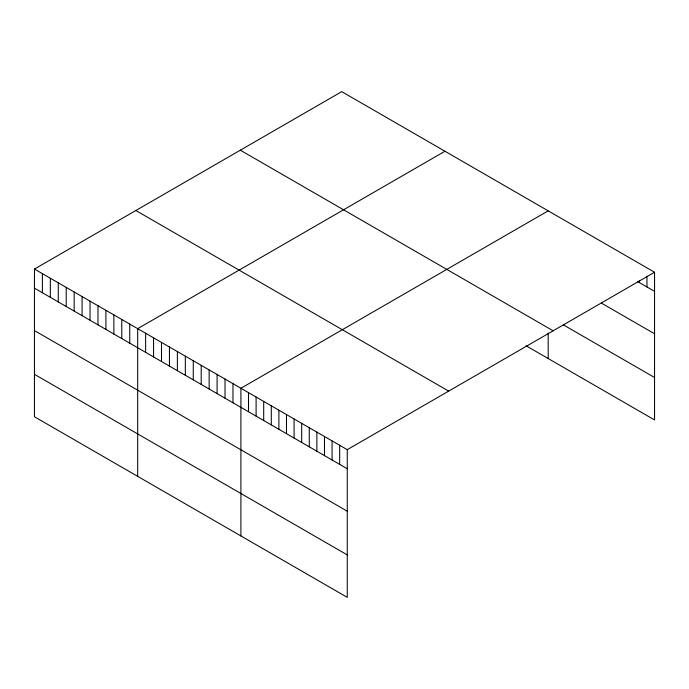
<?xml version="1.0" encoding="UTF-8"?>
<svg xmlns="http://www.w3.org/2000/svg" width="689" height="689" viewBox="0 0 689 689"><rect width="100%" height="100%" fill="white"/><g stroke="black" fill="none" stroke-linecap="round" stroke-linejoin="round"><path stroke-width="1.03" d="M34.45 269.063L347.265 449.659L347.265 597.354L34.45 416.75L34.45 269.063L341.735 91.646L654.55 272.25L654.55 419.937L526.138 345.8M444.965 151.244L137.679 328.662L137.679 476.349M548.194 210.843L240.909 388.26L240.909 535.947M347.265 449.659L654.55 272.25M637.669 281.603L654.55 291.344M601.376 303.082L654.55 333.777M563.387 324.872L654.55 377.503M240.332 150.193L553.146 330.798M135.854 210.515L448.668 391.111M34.45 288.157L347.265 468.761M34.45 330.591L347.265 511.195M34.45 374.316L347.265 554.912M646.954 276.349L646.954 286.96M639.358 280.449L639.358 282.576M548.194 333.071L548.194 358.538M339.66 445.275L339.66 464.369M332.064 440.891L332.064 459.985M324.467 436.499L324.467 455.601M316.871 432.115L316.871 451.217M309.275 427.731L309.275 446.825M301.679 423.347L301.679 442.441M294.082 418.955L294.082 438.058M286.486 414.571L286.486 433.674M278.89 410.188L278.89 429.281M271.294 405.804L271.294 424.898M263.698 401.411L263.698 420.514M256.101 397.028L256.101 416.122M248.505 392.644L248.505 411.738M232.968 383.67L232.968 402.772M225.027 379.088L225.027 398.182M217.087 374.506L217.087 393.6M209.146 369.915L209.146 389.018M201.205 365.334L201.205 384.428M193.264 360.752L193.264 379.846M185.324 356.161L185.324 375.264M177.383 351.579L177.383 370.682M169.442 346.998L169.442 366.092M161.502 342.416L161.502 361.51M153.561 337.825L153.561 356.928M145.62 333.243L145.62 352.337M129.739 324.071L129.739 343.174M121.798 319.489L121.798 338.583M113.857 314.907L113.857 334.001M105.917 310.317L105.917 329.42M97.976 305.735L97.976 324.838M90.035 301.153L90.035 320.247M82.094 296.571L82.094 315.665M74.154 291.981L74.154 311.083M66.213 287.399L66.213 306.493M58.272 282.817L58.272 301.911M50.331 278.227L50.331 297.329M42.391 273.645L42.391 292.739"/></g></svg>
